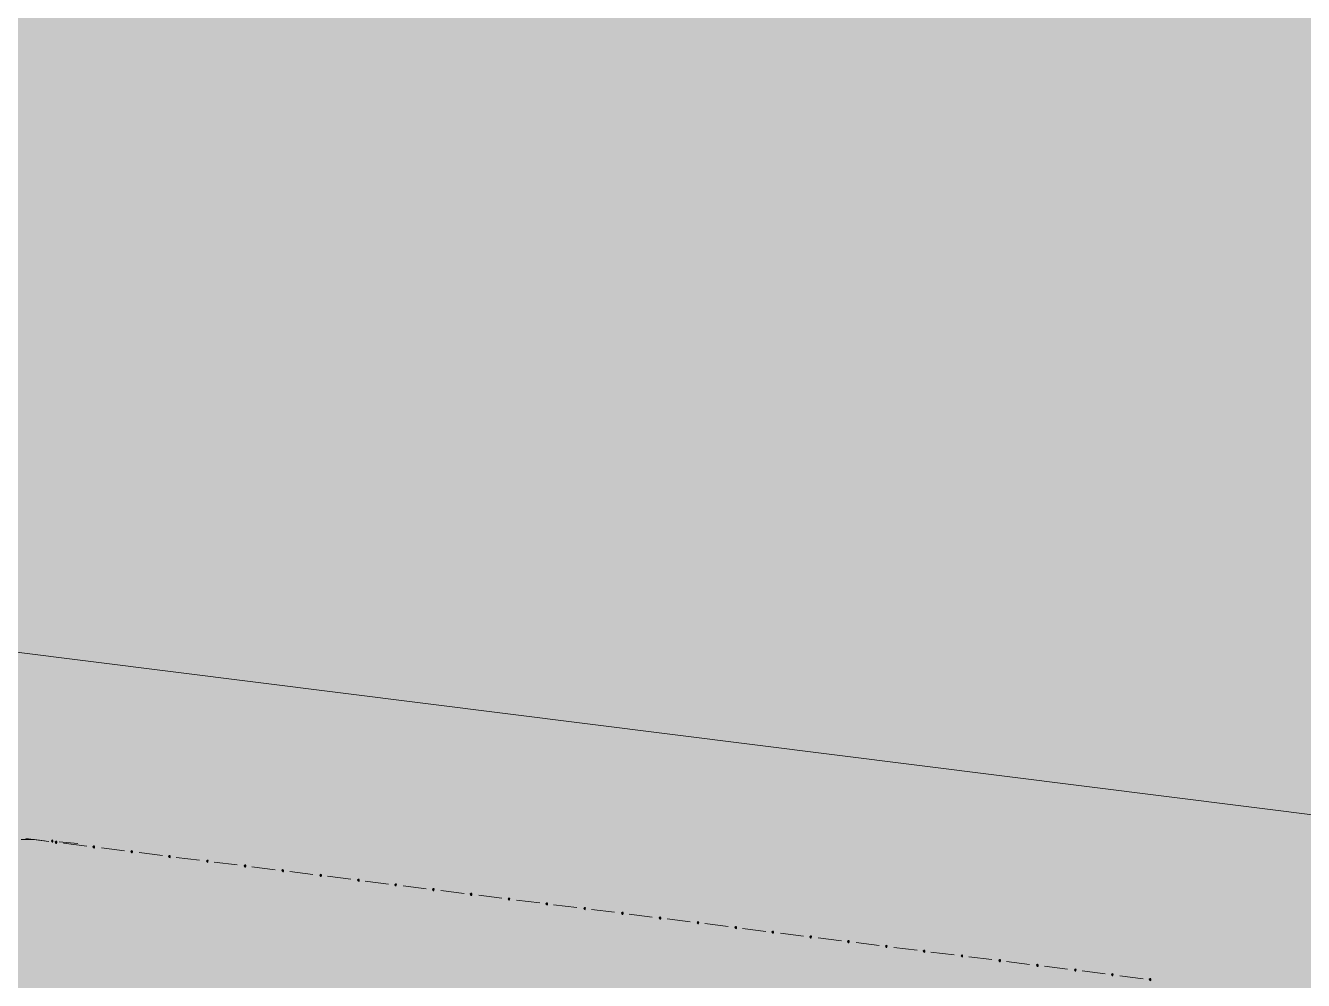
# Model space of a CAD drawing. Header units: metres. Extents: x -4 to 509425, y 7549 to 4732445.
# Drawn here: x 475971.9 to 475985.81, y 4719718.17 to 4719728.55 of the extents above; entities that cross this region are included whole.
import ezdxf

# ---------------------------------------------------------------- set-up
doc = ezdxf.new("R2010")
doc.units = ezdxf.units.M
doc.header["$LTSCALE"] = 0.01
doc.header["$MEASUREMENT"] = 0
doc.layers.get('0').update_dxf_attribs({"lineweight": 0})
doc.layers.add('_SUBESTACIÓN', color=1, linetype='Continuous')
doc.layers.add('SUBESTACION LA VID', color=253, linetype='Continuous')

# ---------------------------------------------------------------- blocks, each defined once
blk = doc.blocks.new('A$Cfff6051d')
at = {"layer": 'SUBESTACION LA VID', "transparency": 33554687}
h = blk.add_hatch(color=256, dxfattribs=at)
h.dxf.hatch_style = 2
h.paths.add_polyline_path([(475972.199, 4719719.681), (475972.2, 4719719.689), (475972.192, 4719719.69), (475972.183, 4719719.683), (475972.19, 4719719.674), (475972.198, 4719719.673)])
h = blk.add_hatch(color=256, dxfattribs=at)
h.dxf.hatch_style = 2
h.paths.add_polyline_path([(475972.24, 4719719.667), (475972.241, 4719719.676), (475972.233, 4719719.677), (475972.224, 4719719.669), (475972.231, 4719719.66), (475972.239, 4719719.659)])
h = blk.add_hatch(color=256, dxfattribs=at)
h.dxf.hatch_style = 2
h.paths.add_polyline_path([(475972.652, 4719719.616), (475972.653, 4719719.624), (475972.645, 4719719.625), (475972.635, 4719719.618), (475972.643, 4719719.608), (475972.651, 4719719.607)])
h = blk.add_hatch(color=256, dxfattribs=at)
h.dxf.hatch_style = 2
h.paths.add_polyline_path([(475973.064, 4719719.564), (475973.065, 4719719.573), (475973.056, 4719719.574), (475973.047, 4719719.566), (475973.054, 4719719.557), (475973.063, 4719719.556)])
h = blk.add_hatch(color=256, dxfattribs=at)
h.dxf.hatch_style = 2
h.paths.add_polyline_path([(475973.475, 4719719.513), (475973.476, 4719719.521), (475973.468, 4719719.522), (475973.458, 4719719.515), (475973.466, 4719719.505), (475973.474, 4719719.504)])
h = blk.add_hatch(color=256, dxfattribs=at)
h.dxf.hatch_style = 2
h.paths.add_polyline_path([(475973.887, 4719719.461), (475973.888, 4719719.469), (475973.879, 4719719.47), (475973.87, 4719719.463), (475973.877, 4719719.454), (475973.886, 4719719.453)])
h = blk.add_hatch(color=256, dxfattribs=at)
h.dxf.hatch_style = 2
h.paths.add_polyline_path([(475974.298, 4719719.409), (475974.3, 4719719.418), (475974.291, 4719719.419), (475974.282, 4719719.411), (475974.289, 4719719.402), (475974.297, 4719719.401)])
h = blk.add_hatch(color=256, dxfattribs=at)
h.dxf.hatch_style = 2
h.paths.add_polyline_path([(475974.71, 4719719.358), (475974.711, 4719719.366), (475974.703, 4719719.367), (475974.693, 4719719.36), (475974.701, 4719719.35), (475974.709, 4719719.349)])
h = blk.add_hatch(color=256, dxfattribs=at)
h.dxf.hatch_style = 2
h.paths.add_polyline_path([(475975.122, 4719719.306), (475975.123, 4719719.314), (475975.114, 4719719.316), (475975.105, 4719719.308), (475975.112, 4719719.299), (475975.121, 4719719.298)])
h = blk.add_hatch(color=256, dxfattribs=at)
h.dxf.hatch_style = 2
h.paths.add_polyline_path([(475975.533, 4719719.254), (475975.534, 4719719.263), (475975.526, 4719719.264), (475975.516, 4719719.257), (475975.524, 4719719.247), (475975.532, 4719719.246)])
h = blk.add_hatch(color=256, dxfattribs=at)
h.dxf.hatch_style = 2
h.paths.add_polyline_path([(475975.937, 4719719.204), (475975.938, 4719719.212), (475975.929, 4719719.213), (475975.92, 4719719.206), (475975.927, 4719719.197), (475975.935, 4719719.196)])
h = blk.add_hatch(color=256, dxfattribs=at)
h.dxf.hatch_style = 2
h.paths.add_polyline_path([(475976.348, 4719719.152), (475976.349, 4719719.161), (475976.341, 4719719.162), (475976.331, 4719719.154), (475976.339, 4719719.145), (475976.347, 4719719.144)])
h = blk.add_hatch(color=256, dxfattribs=at)
h.dxf.hatch_style = 2
h.paths.add_polyline_path([(475976.76, 4719719.101), (475976.761, 4719719.109), (475976.752, 4719719.11), (475976.743, 4719719.103), (475976.75, 4719719.093), (475976.759, 4719719.092)])
h = blk.add_hatch(color=256, dxfattribs=at)
h.dxf.hatch_style = 2
h.paths.add_polyline_path([(475977.171, 4719719.049), (475977.172, 4719719.058), (475977.164, 4719719.059), (475977.155, 4719719.051), (475977.162, 4719719.042), (475977.17, 4719719.041)])
h = blk.add_hatch(color=256, dxfattribs=at)
h.dxf.hatch_style = 2
h.paths.add_polyline_path([(475977.583, 4719718.998), (475977.584, 4719719.006), (475977.576, 4719719.007), (475977.566, 4719719), (475977.574, 4719718.99), (475977.582, 4719718.989)])
h = blk.add_hatch(color=256, dxfattribs=at)
h.dxf.hatch_style = 2
h.paths.add_polyline_path([(475977.995, 4719718.946), (475977.996, 4719718.954), (475977.987, 4719718.955), (475977.978, 4719718.948), (475977.985, 4719718.939), (475977.994, 4719718.938)])
h = blk.add_hatch(color=256, dxfattribs=at)
h.dxf.hatch_style = 2
h.paths.add_polyline_path([(475978.406, 4719718.894), (475978.407, 4719718.903), (475978.399, 4719718.904), (475978.389, 4719718.896), (475978.397, 4719718.887), (475978.405, 4719718.886)])
h = blk.add_hatch(color=256, dxfattribs=at)
h.dxf.hatch_style = 2
h.paths.add_polyline_path([(475978.818, 4719718.843), (475978.819, 4719718.851), (475978.81, 4719718.852), (475978.801, 4719718.845), (475978.808, 4719718.835), (475978.817, 4719718.834)])
h = blk.add_hatch(color=256, dxfattribs=at)
h.dxf.hatch_style = 2
h.paths.add_polyline_path([(475979.229, 4719718.791), (475979.23, 4719718.8), (475979.222, 4719718.801), (475979.213, 4719718.793), (475979.22, 4719718.784), (475979.228, 4719718.783)])
h = blk.add_hatch(color=256, dxfattribs=at)
h.dxf.hatch_style = 2
h.paths.add_polyline_path([(475979.641, 4719718.74), (475979.642, 4719718.748), (475979.634, 4719718.749), (475979.624, 4719718.742), (475979.632, 4719718.732), (475979.64, 4719718.731)])
h = blk.add_hatch(color=256, dxfattribs=at)
h.dxf.hatch_style = 2
h.paths.add_polyline_path([(475980.044, 4719718.689), (475980.045, 4719718.697), (475980.037, 4719718.698), (475980.027, 4719718.691), (475980.035, 4719718.682), (475980.043, 4719718.681)])
h = blk.add_hatch(color=256, dxfattribs=at)
h.dxf.hatch_style = 2
h.paths.add_polyline_path([(475980.456, 4719718.637), (475980.457, 4719718.646), (475980.449, 4719718.647), (475980.439, 4719718.639), (475980.446, 4719718.63), (475980.455, 4719718.629)])
h = blk.add_hatch(color=256, dxfattribs=at)
h.dxf.hatch_style = 2
h.paths.add_polyline_path([(475980.868, 4719718.586), (475980.869, 4719718.594), (475980.86, 4719718.595), (475980.851, 4719718.588), (475980.858, 4719718.578), (475980.866, 4719718.577)])
h = blk.add_hatch(color=256, dxfattribs=at)
h.dxf.hatch_style = 2
h.paths.add_polyline_path([(475981.279, 4719718.534), (475981.28, 4719718.543), (475981.272, 4719718.544), (475981.262, 4719718.536), (475981.27, 4719718.527), (475981.278, 4719718.526)])
h = blk.add_hatch(color=256, dxfattribs=at)
h.dxf.hatch_style = 2
h.paths.add_polyline_path([(475981.691, 4719718.483), (475981.692, 4719718.491), (475981.683, 4719718.492), (475981.674, 4719718.485), (475981.681, 4719718.475), (475981.69, 4719718.474)])
h = blk.add_hatch(color=256, dxfattribs=at)
h.dxf.hatch_style = 2
h.paths.add_polyline_path([(475982.102, 4719718.431), (475982.103, 4719718.439), (475982.095, 4719718.44), (475982.086, 4719718.433), (475982.093, 4719718.424), (475982.101, 4719718.423)])
h = blk.add_hatch(color=256, dxfattribs=at)
h.dxf.hatch_style = 2
h.paths.add_polyline_path([(475982.514, 4719718.379), (475982.515, 4719718.388), (475982.507, 4719718.389), (475982.497, 4719718.381), (475982.505, 4719718.372), (475982.513, 4719718.371)])
h = blk.add_hatch(color=256, dxfattribs=at)
h.dxf.hatch_style = 2
h.paths.add_polyline_path([(475982.926, 4719718.328), (475982.927, 4719718.336), (475982.918, 4719718.337), (475982.909, 4719718.33), (475982.916, 4719718.32), (475982.925, 4719718.319)])
h = blk.add_hatch(color=256, dxfattribs=at)
h.dxf.hatch_style = 2
h.paths.add_polyline_path([(475983.337, 4719718.276), (475983.338, 4719718.285), (475983.33, 4719718.286), (475983.32, 4719718.278), (475983.328, 4719718.269), (475983.336, 4719718.268)])
h = blk.add_hatch(color=256, dxfattribs=at)
h.dxf.hatch_style = 2
h.paths.add_polyline_path([(475983.74, 4719718.226), (475983.741, 4719718.234), (475983.733, 4719718.235), (475983.724, 4719718.228), (475983.731, 4719718.218), (475983.739, 4719718.217)])
h = blk.add_hatch(color=256, dxfattribs=at)
h.dxf.hatch_style = 2
h.paths.add_polyline_path([(475984.152, 4719718.174), (475984.153, 4719718.182), (475984.145, 4719718.183), (475984.135, 4719718.176), (475984.143, 4719718.167), (475984.151, 4719718.166)])
at = {"layer": 'SUBESTACION LA VID', "lineweight": 15}
for p, q in [((476069.252, 4719709.519), (475971.716, 4719721.747)), ((475972.156, 4719719.678), (475971.904, 4719719.709)), ((475972.469, 4719719.656), (475972.267, 4719719.673)), ((475972.568, 4719719.626), (475972.316, 4719719.658)), ((475972.98, 4719719.575), (475972.728, 4719719.606)), ((475973.391, 4719719.523), (475973.139, 4719719.555)), ((475973.794, 4719719.472), (475973.542, 4719719.504)), ((475974.206, 4719719.421), (475973.954, 4719719.452)), ((475974.618, 4719719.369), (475974.366, 4719719.401)), ((475975.029, 4719719.318), (475974.777, 4719719.349)), ((475975.441, 4719719.266), (475975.189, 4719719.298)), ((475975.853, 4719719.214), (475975.6, 4719719.246)), ((475976.264, 4719719.163), (475976.012, 4719719.194)), ((475976.676, 4719719.111), (475976.424, 4719719.143)), ((475977.087, 4719719.06), (475976.835, 4719719.091)), ((475977.499, 4719719.008), (475977.247, 4719719.04)), ((475977.902, 4719718.958), (475977.65, 4719718.989)), ((475978.314, 4719718.906), (475978.062, 4719718.937)), ((475978.725, 4719718.854), (475978.473, 4719718.886)), ((475979.137, 4719718.803), (475978.885, 4719718.834)), ((475979.549, 4719718.751), (475979.297, 4719718.783)), ((475979.96, 4719718.699), (475979.708, 4719718.731)), ((475980.372, 4719718.648), (475980.12, 4719718.679)), ((475980.784, 4719718.596), (475980.531, 4719718.628)), ((475981.195, 4719718.545), (475980.943, 4719718.576)), ((475981.607, 4719718.493), (475981.355, 4719718.525)), ((475982.01, 4719718.443), (475981.758, 4719718.474)), ((475982.422, 4719718.391), (475982.17, 4719718.423)), ((475982.833, 4719718.339), (475982.581, 4719718.371)), ((475983.245, 4719718.288), (475982.993, 4719718.319)), ((475983.656, 4719718.236), (475983.404, 4719718.268)), ((475984.068, 4719718.184), (475983.816, 4719718.216))]:
    blk.add_line(p, q, dxfattribs=at)
blk.add_lwpolyline([(475972.106, 4719719.684), (475971.997, 4719719.698), (475971.852, 4719719.699)], dxfattribs=at)
at = {"layer": 'SUBESTACION LA VID'}
for points in [[(475972.199, 4719719.681), (475972.2, 4719719.689), (475972.192, 4719719.69), (475972.183, 4719719.683), (475972.19, 4719719.674), (475972.198, 4719719.673)], [(475972.24, 4719719.667), (475972.241, 4719719.676), (475972.233, 4719719.677), (475972.224, 4719719.669), (475972.231, 4719719.66), (475972.239, 4719719.659)], [(475972.652, 4719719.616), (475972.653, 4719719.624), (475972.645, 4719719.625), (475972.635, 4719719.618), (475972.643, 4719719.608), (475972.651, 4719719.607)], [(475973.064, 4719719.564), (475973.065, 4719719.573), (475973.056, 4719719.574), (475973.047, 4719719.566), (475973.054, 4719719.557), (475973.063, 4719719.556)], [(475973.475, 4719719.513), (475973.476, 4719719.521), (475973.468, 4719719.522), (475973.458, 4719719.515), (475973.466, 4719719.505), (475973.474, 4719719.504)], [(475973.887, 4719719.461), (475973.888, 4719719.469), (475973.879, 4719719.47), (475973.87, 4719719.463), (475973.877, 4719719.454), (475973.886, 4719719.453)], [(475974.298, 4719719.409), (475974.3, 4719719.418), (475974.291, 4719719.419), (475974.282, 4719719.411), (475974.289, 4719719.402), (475974.297, 4719719.401)], [(475974.71, 4719719.358), (475974.711, 4719719.366), (475974.703, 4719719.367), (475974.693, 4719719.36), (475974.701, 4719719.35), (475974.709, 4719719.349)], [(475975.122, 4719719.306), (475975.123, 4719719.314), (475975.114, 4719719.316), (475975.105, 4719719.308), (475975.112, 4719719.299), (475975.121, 4719719.298)], [(475975.533, 4719719.254), (475975.534, 4719719.263), (475975.526, 4719719.264), (475975.516, 4719719.257), (475975.524, 4719719.247), (475975.532, 4719719.246)], [(475975.937, 4719719.204), (475975.938, 4719719.212), (475975.929, 4719719.213), (475975.92, 4719719.206), (475975.927, 4719719.197), (475975.935, 4719719.196)], [(475976.348, 4719719.152), (475976.349, 4719719.161), (475976.341, 4719719.162), (475976.331, 4719719.154), (475976.339, 4719719.145), (475976.347, 4719719.144)], [(475976.76, 4719719.101), (475976.761, 4719719.109), (475976.752, 4719719.11), (475976.743, 4719719.103), (475976.75, 4719719.093), (475976.759, 4719719.092)], [(475977.171, 4719719.049), (475977.172, 4719719.058), (475977.164, 4719719.059), (475977.155, 4719719.051), (475977.162, 4719719.042), (475977.17, 4719719.041)], [(475977.583, 4719718.998), (475977.584, 4719719.006), (475977.576, 4719719.007), (475977.566, 4719719), (475977.574, 4719718.99), (475977.582, 4719718.989)], [(475977.995, 4719718.946), (475977.996, 4719718.954), (475977.987, 4719718.955), (475977.978, 4719718.948), (475977.985, 4719718.939), (475977.994, 4719718.938)], [(475978.406, 4719718.894), (475978.407, 4719718.903), (475978.399, 4719718.904), (475978.389, 4719718.896), (475978.397, 4719718.887), (475978.405, 4719718.886)], [(475978.818, 4719718.843), (475978.819, 4719718.851), (475978.81, 4719718.852), (475978.801, 4719718.845), (475978.808, 4719718.835), (475978.817, 4719718.834)], [(475979.229, 4719718.791), (475979.23, 4719718.8), (475979.222, 4719718.801), (475979.213, 4719718.793), (475979.22, 4719718.784), (475979.228, 4719718.783)], [(475979.641, 4719718.74), (475979.642, 4719718.748), (475979.634, 4719718.749), (475979.624, 4719718.742), (475979.632, 4719718.732), (475979.64, 4719718.731)], [(475980.044, 4719718.689), (475980.045, 4719718.697), (475980.037, 4719718.698), (475980.027, 4719718.691), (475980.035, 4719718.682), (475980.043, 4719718.681)], [(475980.456, 4719718.637), (475980.457, 4719718.646), (475980.449, 4719718.647), (475980.439, 4719718.639), (475980.446, 4719718.63), (475980.455, 4719718.629)], [(475980.868, 4719718.586), (475980.869, 4719718.594), (475980.86, 4719718.595), (475980.851, 4719718.588), (475980.858, 4719718.578), (475980.866, 4719718.577)], [(475981.279, 4719718.534), (475981.28, 4719718.543), (475981.272, 4719718.544), (475981.262, 4719718.536), (475981.27, 4719718.527), (475981.278, 4719718.526)], [(475981.691, 4719718.483), (475981.692, 4719718.491), (475981.683, 4719718.492), (475981.674, 4719718.485), (475981.681, 4719718.475), (475981.69, 4719718.474)], [(475982.102, 4719718.431), (475982.103, 4719718.439), (475982.095, 4719718.44), (475982.086, 4719718.433), (475982.093, 4719718.424), (475982.101, 4719718.423)], [(475982.514, 4719718.379), (475982.515, 4719718.388), (475982.507, 4719718.389), (475982.497, 4719718.381), (475982.505, 4719718.372), (475982.513, 4719718.371)], [(475982.926, 4719718.328), (475982.927, 4719718.336), (475982.918, 4719718.337), (475982.909, 4719718.33), (475982.916, 4719718.32), (475982.925, 4719718.319)], [(475983.337, 4719718.276), (475983.338, 4719718.285), (475983.33, 4719718.286), (475983.32, 4719718.278), (475983.328, 4719718.269), (475983.336, 4719718.268)], [(475983.74, 4719718.226), (475983.741, 4719718.234), (475983.733, 4719718.235), (475983.724, 4719718.228), (475983.731, 4719718.218), (475983.739, 4719718.217)], [(475984.152, 4719718.174), (475984.153, 4719718.182), (475984.145, 4719718.183), (475984.135, 4719718.176), (475984.143, 4719718.167), (475984.151, 4719718.166)]]:
    blk.add_lwpolyline(points, close=True, dxfattribs=at)
at = {"layer": 'SUBESTACION LA VID', "lineweight": 0}
for points in [[(475972.199, 4719719.681), (475972.2, 4719719.689), (475972.192, 4719719.69), (475972.183, 4719719.683), (475972.19, 4719719.674), (475972.198, 4719719.673)], [(475972.24, 4719719.667), (475972.241, 4719719.676), (475972.233, 4719719.677), (475972.224, 4719719.669), (475972.231, 4719719.66), (475972.239, 4719719.659)], [(475972.652, 4719719.616), (475972.653, 4719719.624), (475972.645, 4719719.625), (475972.635, 4719719.618), (475972.643, 4719719.608), (475972.651, 4719719.607)], [(475973.064, 4719719.564), (475973.065, 4719719.573), (475973.056, 4719719.574), (475973.047, 4719719.566), (475973.054, 4719719.557), (475973.063, 4719719.556)], [(475973.475, 4719719.513), (475973.476, 4719719.521), (475973.468, 4719719.522), (475973.458, 4719719.515), (475973.466, 4719719.505), (475973.474, 4719719.504)], [(475973.887, 4719719.461), (475973.888, 4719719.469), (475973.879, 4719719.47), (475973.87, 4719719.463), (475973.877, 4719719.454), (475973.886, 4719719.453)], [(475974.298, 4719719.409), (475974.3, 4719719.418), (475974.291, 4719719.419), (475974.282, 4719719.411), (475974.289, 4719719.402), (475974.297, 4719719.401)], [(475974.71, 4719719.358), (475974.711, 4719719.366), (475974.703, 4719719.367), (475974.693, 4719719.36), (475974.701, 4719719.35), (475974.709, 4719719.349)], [(475975.122, 4719719.306), (475975.123, 4719719.314), (475975.114, 4719719.316), (475975.105, 4719719.308), (475975.112, 4719719.299), (475975.121, 4719719.298)], [(475975.533, 4719719.254), (475975.534, 4719719.263), (475975.526, 4719719.264), (475975.516, 4719719.257), (475975.524, 4719719.247), (475975.532, 4719719.246)], [(475975.937, 4719719.204), (475975.938, 4719719.212), (475975.929, 4719719.213), (475975.92, 4719719.206), (475975.927, 4719719.197), (475975.935, 4719719.196)], [(475976.348, 4719719.152), (475976.349, 4719719.161), (475976.341, 4719719.162), (475976.331, 4719719.154), (475976.339, 4719719.145), (475976.347, 4719719.144)], [(475976.76, 4719719.101), (475976.761, 4719719.109), (475976.752, 4719719.11), (475976.743, 4719719.103), (475976.75, 4719719.093), (475976.759, 4719719.092)], [(475977.171, 4719719.049), (475977.172, 4719719.058), (475977.164, 4719719.059), (475977.155, 4719719.051), (475977.162, 4719719.042), (475977.17, 4719719.041)], [(475977.583, 4719718.998), (475977.584, 4719719.006), (475977.576, 4719719.007), (475977.566, 4719719), (475977.574, 4719718.99), (475977.582, 4719718.989)], [(475977.995, 4719718.946), (475977.996, 4719718.954), (475977.987, 4719718.955), (475977.978, 4719718.948), (475977.985, 4719718.939), (475977.994, 4719718.938)], [(475978.406, 4719718.894), (475978.407, 4719718.903), (475978.399, 4719718.904), (475978.389, 4719718.896), (475978.397, 4719718.887), (475978.405, 4719718.886)], [(475978.818, 4719718.843), (475978.819, 4719718.851), (475978.81, 4719718.852), (475978.801, 4719718.845), (475978.808, 4719718.835), (475978.817, 4719718.834)], [(475979.229, 4719718.791), (475979.23, 4719718.8), (475979.222, 4719718.801), (475979.213, 4719718.793), (475979.22, 4719718.784), (475979.228, 4719718.783)], [(475979.641, 4719718.74), (475979.642, 4719718.748), (475979.634, 4719718.749), (475979.624, 4719718.742), (475979.632, 4719718.732), (475979.64, 4719718.731)], [(475980.044, 4719718.689), (475980.045, 4719718.697), (475980.037, 4719718.698), (475980.027, 4719718.691), (475980.035, 4719718.682), (475980.043, 4719718.681)], [(475980.456, 4719718.637), (475980.457, 4719718.646), (475980.449, 4719718.647), (475980.439, 4719718.639), (475980.446, 4719718.63), (475980.455, 4719718.629)], [(475980.868, 4719718.586), (475980.869, 4719718.594), (475980.86, 4719718.595), (475980.851, 4719718.588), (475980.858, 4719718.578), (475980.866, 4719718.577)], [(475981.279, 4719718.534), (475981.28, 4719718.543), (475981.272, 4719718.544), (475981.262, 4719718.536), (475981.27, 4719718.527), (475981.278, 4719718.526)], [(475981.691, 4719718.483), (475981.692, 4719718.491), (475981.683, 4719718.492), (475981.674, 4719718.485), (475981.681, 4719718.475), (475981.69, 4719718.474)], [(475982.102, 4719718.431), (475982.103, 4719718.439), (475982.095, 4719718.44), (475982.086, 4719718.433), (475982.093, 4719718.424), (475982.101, 4719718.423)], [(475982.514, 4719718.379), (475982.515, 4719718.388), (475982.507, 4719718.389), (475982.497, 4719718.381), (475982.505, 4719718.372), (475982.513, 4719718.371)], [(475982.926, 4719718.328), (475982.927, 4719718.336), (475982.918, 4719718.337), (475982.909, 4719718.33), (475982.916, 4719718.32), (475982.925, 4719718.319)], [(475983.337, 4719718.276), (475983.338, 4719718.285), (475983.33, 4719718.286), (475983.32, 4719718.278), (475983.328, 4719718.269), (475983.336, 4719718.268)], [(475983.74, 4719718.226), (475983.741, 4719718.234), (475983.733, 4719718.235), (475983.724, 4719718.228), (475983.731, 4719718.218), (475983.739, 4719718.217)], [(475984.152, 4719718.174), (475984.153, 4719718.182), (475984.145, 4719718.183), (475984.135, 4719718.176), (475984.143, 4719718.167), (475984.151, 4719718.166)]]:
    blk.add_lwpolyline(points, close=True, dxfattribs=at)

msp = doc.modelspace()

# ---------------------------------------------------------------- hatches: boundary and pattern name
at = {"layer": '_SUBESTACIÓN', "transparency": 33554559}
h = msp.add_hatch(color=1, dxfattribs=at)
h.dxf.hatch_style = 1
h.paths.add_polyline_path([(475968.64, 4719805.825), (476089.939, 4719790.615), (476078.169, 4719696.74), (475956.869, 4719711.95)])

# ---------------------------------------------------------------- block references
at = {"linetype": 'Continuous'}
msp.add_blockref('A$Cfff6051d', (0, 0), dxfattribs=at)

doc.saveas('drawing.dxf')
